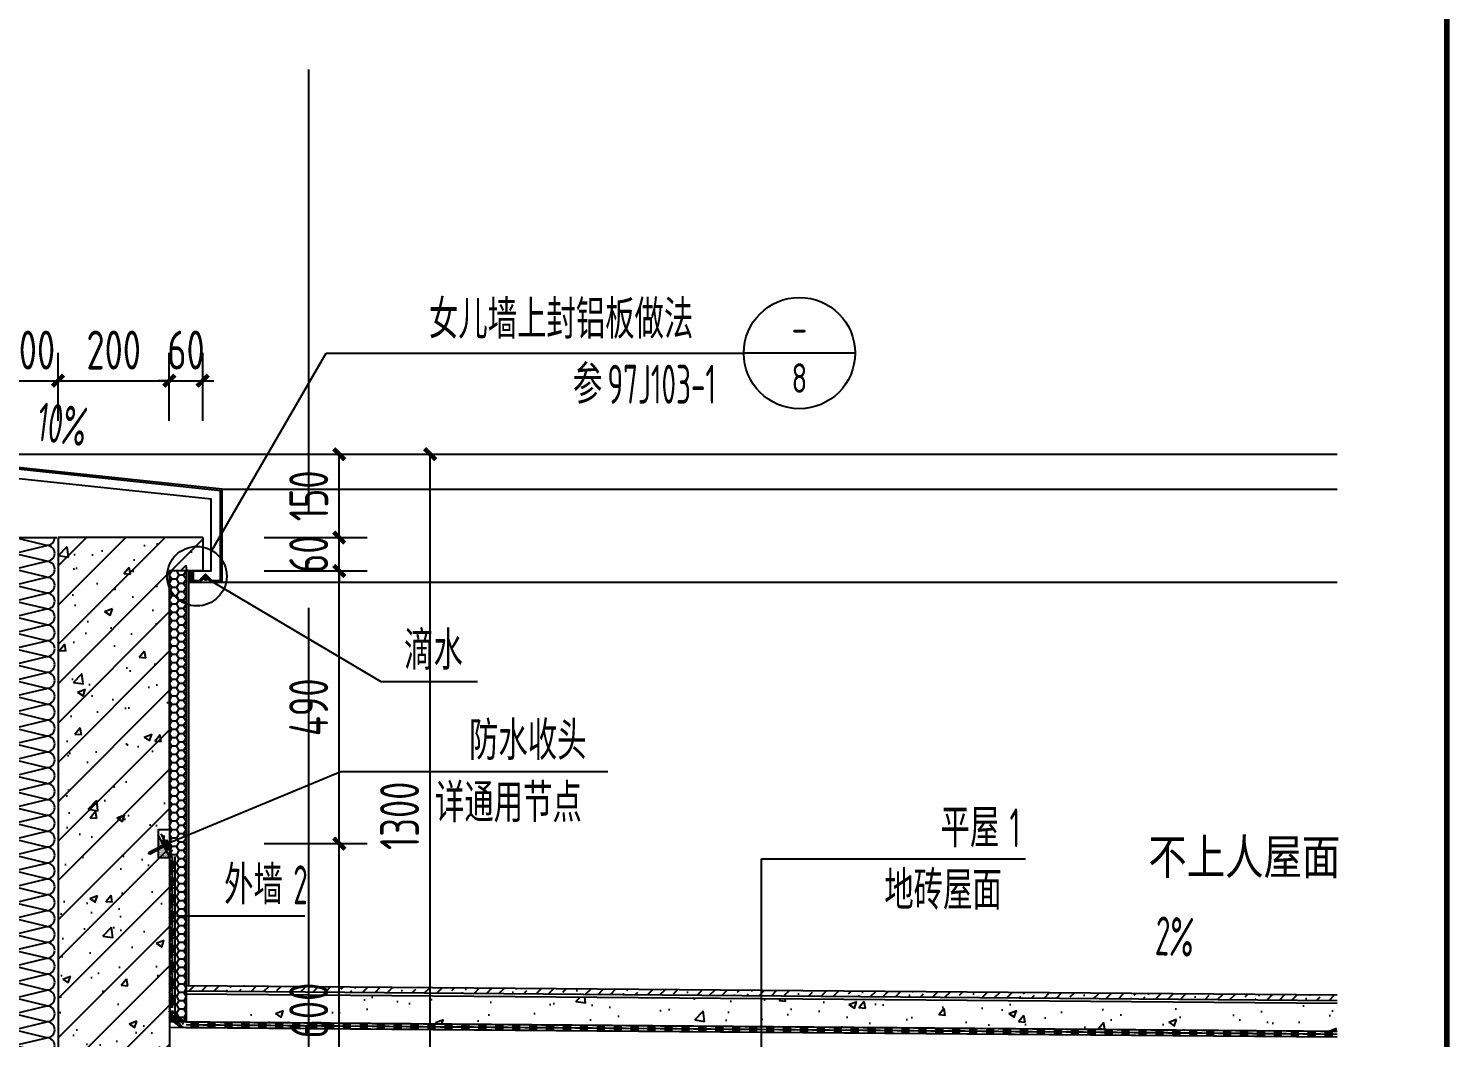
# Model space of a CAD drawing. Extents: x 198753 to 882193, y -399300 to 132460.
# Drawn here: x 375726 to 378280, y -196976 to -195162 of the extents above; entities that cross this region are included whole.
import ezdxf
from ezdxf.enums import TextEntityAlignment as Align

# ---------------------------------------------------------------- set-up
doc = ezdxf.new("R2010")
doc.units = 0
doc.header["$LTSCALE"] = 1000
doc.header["$MEASUREMENT"] = 0
doc.linetypes.add('DOTE', pattern=[2.42, 2, -0.2, 0.02, -0.2])
for name, color, linetype in [('00-图签', 7, 'Continuous'), ('01-标注_尺寸', 124, 'Continuous'), ('01-标注_符号', 200, 'Continuous'), ('02-TEXT_标注', 130, 'Continuous'), ('05-填充_天正', 26, 'Continuous'), ('A-0-房间名称', 7, 'Continuous'), ('A-D-金属剖线', 200, 'Continuous'), ('A-D-金属看线', 205, 'Continuous'), ('A-O_屋面', 201, 'Continuous'), ('A-O_防水层', 222, 'Continuous'), ('A-SUR_保温', 222, 'Continuous'), ('A-金属背板', 30, 'Continuous'), ('A_AXIS-轴线', 36, 'DOTE'), ('A_STR-砼墙', 51, 'Continuous')]:
    doc.layers.add(name, color=color, linetype=linetype)
doc.styles.add('_TCH_DIM', font='ROS1', dxfattribs={"width": 0.8, "bigfont": 'JD'})
doc.styles.add('_TCH_DIM_T3', font='ROS1', dxfattribs={"width": 0.8, "bigfont": 'JD'})
doc.styles.add('_TCH_SPACE', font='STXIHEI.TTF', dxfattribs={"width": 0.75, "height": 5})
doc.dimstyles.new('_TCH_ARCH&&20', dxfattribs={"dimtxt": 70, "dimasz": 20, "dimexe": 50, "dimexo": 60, "dimgap": 20, "dimtad": 1, "dimdec": 0, "dimzin": 0, "dimdsep": 46, "dimtxsty": '_TCH_DIM_T3', "dimblk": 'ARCHTICK', "dimcen": 0.09, "dimclrt": 4, "dimazin": 2, "dimtfac": 1, "dimtdec": 0, "dimtix": 1, "dimtmove": 2, "dimatfit": 3, "dimfxl": 0, "dimtolj": 1, "dimtzin": 0, "dimarcsym": 0})
pattern_1 = [(45, (0, 0), (-35.355339, 35.355339), []), (50, (0, 0), (143.452037, -12.550427), [15, -165]), (355, (0, 0), (-27.750267, 150.438427), [12, -132]), (100.4514, (11.95, -1.05), (115.701876, 137.88791), [12.74804, -140.22842]), (46.1842, (0, 40), (213.44821, -33.1038), [22.5, -247.5]), (96.6356, (17.79, 37.24), (186.93254, 194.82357), [19.12206, -210.3426]), (351.1842, (0, 40), (186.93239, 194.82372), [18, -198]), (21, (20, 30), (119.38141, -80.523778), [15, -165]), (326, (20, 30), (48.663066, 145.03001), [12, -132]), (71.4514, (29.95, 23.29), (168.044526, 64.5061), [12.74804, -140.22842]), (37.5, (0, 0), (2.431971, 66.578771), [0, -130.4, 0, -134, 0, -132.5]), (7.5, (0, 0), (52.613907, 78.882342), [0, -76.4, 0, -127.4, 0, -50.5]), (327.5, (-44.6, 0), (106.764487, -4.5109743), [0, -50, 0, -156, 0, -207]), (317.5, (-64.6, 0), (116.637234, 20.020996), [0, -65, 0, -103.6, 0, -147])]

# ---------------------------------------------------------------- blocks, each defined once
blk = doc.blocks.new('$LinePat$岩棉板')
at = {"color": 0}
for p, q in [((0, -17), (12, -67)), ((12, -67), (24, -17))]:
    blk.add_line(p, q, dxfattribs=at)
for centre, start, end in [((12, -17), 0, 180), ((0, -67), 270, 0), ((24, -67), 180, 270)]:
    blk.add_arc(centre, 12, start, end, dxfattribs=at)
at = {"layer": 'Defpoints'}
blk.add_point((0, 0.1), dxfattribs=at)
at = {"layer": 'Defpoints', "color": 0}
blk.add_point((24, -84), dxfattribs=at)
blk = doc.blocks.new('*U291')
at = {"layer": '01-标注_符号', "const_width": 8}
for points in [[(-4, 682.3, 1), (4, 682.3, 1)], [(268.4, 183.3, 1), (276.4, 183.3, 1)], [(215.7, -819.4, 1), (223.7, -819.4, 1)]]:
    blk.add_lwpolyline(points, format="xyb", close=True, dxfattribs=at)
at = {"layer": '01-标注_符号'}
for points in [[(-852.7, 682.3), (0, 682.3)], [(-852.7, 183.3), (272.4, 183.3)], [(-850, -819.4), (219.7, -819.4)]]:
    blk.add_lwpolyline(points, dxfattribs=at)
at = {"layer": 'A-D-金属剖线'}
for points in [[(70, -765), (550.2, -765), (550.2, -865), (70, -865)], [(71.5, -766.5), (548.7, -766.5), (548.7, -863.5), (71.5, -863.5)]]:
    blk.add_lwpolyline(points, close=True, dxfattribs=at)
at = {"layer": 'A-SUR_保温'}
blk.add_lwpolyline([(300.2, 1185.3), (300.2, -84.7), (550.2, -84.7), (550.2, -765), (450.2, -765), (450.2, -184.7), (200.2, -184.7), (200.2, 1185.3), (298.1, 1185.3)], dxfattribs=at)
at = {"layer": 'A-金属背板'}
for points in [[(60, 875.3), (70, 875.3), (70, 35), (60, 35)], [(60, -25), (70, -25), (70, -865), (60, -865)]]:
    blk.add_lwpolyline(points, close=True, dxfattribs=at)
at = {"layer": 'A-SUR_保温', "yscale": 1.188379012465143, "zscale": 1.188379012465143}
for p, xscale, rotation in [((200.2, 1156.7), 1.189236110117339, 90.00000000000375), ((200.2, 1128.2), 1.189236110117339, 90.00000000000375), ((200.2, 1099.6), 1.189236110117339, 90.00000000000375), ((200.2, 1071.1), 1.189236110117339, 90.00000000000375), ((200.2, 1042.5), 1.189236110117339, 90.00000000000375), ((200.2, 1014), 1.189236110117339, 90.00000000000375), ((200.2, 985.5), 1.189236110117339, 90.00000000000375), ((200.2, 956.9), 1.189236110117339, 90.00000000000375), ((200.2, 928.4), 1.189236110117339, 90.00000000000375), ((200.2, 899.8), 1.189236110117339, 90.00000000000375), ((200.2, 871.3), 1.189236110117339, 90.00000000000375), ((200.2, 842.8), 1.189236110117339, 90.00000000000375), ((200.2, 814.2), 1.189236110117339, 90.00000000000375), ((200.2, 785.7), 1.189236110117339, 90.00000000000375), ((200.2, 757.1), 1.189236110117339, 90.00000000000375), ((200.2, 728.6), 1.189236110117339, 90.00000000000375), ((200.2, 700), 1.189236110117339, 90.00000000000375), ((200.2, 671.5), 1.189236110117339, 90.00000000000375), ((200.2, 643), 1.189236110117339, 90.00000000000375), ((200.2, 614.4), 1.189236110117339, 90.00000000000375), ((200.2, 585.9), 1.189236110117339, 90.00000000000375), ((200.2, 557.3), 1.189236110117339, 90.00000000000375), ((200.2, 528.8), 1.189236110117339, 90.00000000000375), ((200.2, 500.3), 1.189236110117339, 90.00000000000375), ((200.2, 471.7), 1.189236110117339, 90.00000000000375), ((200.2, 443.2), 1.189236110117339, 90.00000000000375), ((200.2, 414.6), 1.189236110117339, 90.00000000000375), ((200.2, 386.1), 1.189236110117339, 90.00000000000375), ((200.2, 357.5), 1.189236110117339, 90.00000000000375), ((200.2, 329), 1.189236110117339, 90.00000000000375), ((200.2, 300.5), 1.189236110117339, 90.00000000000375), ((200.2, 271.9), 1.189236110117339, 90.00000000000375), ((200.2, 243.4), 1.189236110117339, 90.00000000000375), ((200.2, 214.8), 1.189236110117339, 90.00000000000375), ((200.2, 186.3), 1.189236110117339, 90.00000000000375), ((200.2, 157.8), 1.189236110117339, 90.00000000000375), ((200.2, 129.2), 1.189236110117339, 90.00000000000375), ((200.2, 100.7), 1.189236110117339, 90.00000000000375), ((200.2, 72.1), 1.189236110117339, 90.00000000000375), ((200.2, 43.6), 1.189236110117339, 90.00000000000375), ((200.2, 15), 1.189236110117339, 90.00000000000375), ((200.2, -13.5), 1.189236110117339, 90.00000000000375), ((200.2, -42), 1.189236110117339, 90.00000000000375), ((200.2, -70.6), 1.189236110117339, 90.00000000000375), ((200.2, -99.1), 1.189236110117339, 90.00000000000375), ((200.2, -127.7), 1.189236110117339, 90.00000000000375), ((300.2, -84.7), 1.30208334483925, 3.024671850611166e-10), ((331.4, -84.7), 1.30208334483925, 3.024671850611166e-10), ((362.7, -84.7), 1.30208334483925, 3.024671850611166e-10), ((393.9, -84.7), 1.30208334483925, 3.024671850611166e-10), ((425.2, -84.7), 1.30208334483925, 3.024671850611166e-10), ((456.4, -84.7), 1.30208334483925, 3.024671850611166e-10), ((487.7, -84.7), 1.30208334483925, 3.024671850611166e-10), ((518.9, -84.7), 1.30208334483925, 3.024671850611166e-10), ((200.2, -156.2), 1.189236110117339, 90.00000000000375), ((200.2, -184.7), 1.189236110117339, 90.00000000000375), ((550.2, -184.7), 1.208862874104277, 270.0000000001697), ((550.2, -213.8), 1.208862874104277, 270.0000000001697), ((550.2, -242.8), 1.208862874104277, 270.0000000001697), ((550.2, -271.8), 1.208862874104277, 270.0000000001697), ((550.2, -300.8), 1.208862874104277, 270.0000000001697), ((550.2, -329.8), 1.208862874104277, 270.0000000001697), ((550.2, -358.8), 1.208862874104277, 270.0000000001697), ((550.2, -387.8), 1.208862874104277, 270.0000000001697), ((550.2, -416.8), 1.208862874104277, 270.0000000001697), ((550.2, -445.9), 1.208862874104277, 270.0000000001697), ((550.2, -474.9), 1.208862874104277, 270.0000000001697), ((550.2, -503.9), 1.208862874104277, 270.0000000001697), ((550.2, -532.9), 1.208862874104277, 270.0000000001697), ((550.2, -561.9), 1.208862874104277, 270.0000000001697), ((550.2, -590.9), 1.208862874104277, 270.0000000001697), ((550.2, -619.9), 1.208862874104277, 270.0000000001697), ((550.2, -648.9), 1.208862874104277, 270.0000000001697), ((550.2, -678), 1.208862874104277, 270.0000000001697), ((550.2, -707), 1.208862874104277, 270.0000000001697), ((550.2, -736), 1.208862874104277, 270.0000000001697), ((100, -865), 1.250470857803022, 180.0000000000413), ((130, -865), 1.250470857803022, 180.0000000000413), ((160, -865), 1.250470857803022, 180.0000000000413), ((190, -865), 1.250470857803022, 180.0000000000413), ((220.1, -865), 1.250470857803022, 180.0000000000413), ((250.1, -865), 1.250470857803022, 180.0000000000413), ((280.1, -865), 1.250470857803022, 180.0000000000413), ((310.1, -865), 1.250470857803022, 180.0000000000413), ((340.1, -865), 1.250470857803022, 180.0000000000413), ((370.1, -865), 1.250470857803022, 180.0000000000413), ((400.1, -865), 1.250470857803022, 180.0000000000413), ((430.1, -865), 1.250470857803022, 180.0000000000413), ((460.1, -865), 1.250470857803022, 180.0000000000413), ((490.2, -865), 1.250470857803022, 180.0000000000413), ((520.2, -865), 1.250470857803022, 180.0000000000413), ((550.2, -865), 1.250470857803022, 180.0000000000413)]:
    blk.add_blockref('$LinePat$岩棉板', p, dxfattribs=dict(at, xscale=xscale, rotation=rotation))
at = {"layer": '02-TEXT_标注', "style": '_TCH_DIM'}
for s, height, width, p in [('幕墙', 69.46, 0.8, (-852.7, 703.3)), ('2', 70, 0.64, (-728.5, 703.3)), ('厚憎水岩棉板', 69.46, 0.8, (-763.1, 205.2)), ('100', 70, 0.64, (-852.7, 205.2)), ('100', 70, 0.64, (-850, -795.5)), ('厚憎水岩棉防火封堵', 69.46, 0.8, (-760.4, -795.5)), ('外包', 69.46, 0.8, (-850, -910.4)), ('1.5', 70, 0.64, (-725.8, -910.4)), ('厚镀锌钢板', 69.46, 0.8, (-651.2, -910.4))]:
    blk.add_text(s, height=height, dxfattribs=dict(at, width=width)).set_placement(p)
blk = doc.blocks.new('*U261')
at = {"layer": '01-标注_符号'}
for p, q in [((276.4, 276.7), (482.1, 631.6)), ((482.1, 631.6), (1232.4, 631.6)), ((1432.4, 631.6), (1232.4, 631.6)), ((265.8, 227.5), (580.4, 41.3)), ((580.4, 41.3), (753.6, 41.3))]:
    blk.add_line(p, q, dxfattribs=at)
blk.add_lwpolyline([(-96.9, 460.3, 0, 0, 0), (33.1, 444.2, 16, 0, 0), (92.6, 436.8, 0, 0, 0)], format="xyseb", dxfattribs=at)
at = {"layer": '01-标注_符号', "const_width": 5.33}
blk.add_lwpolyline([(263.5, 228.8, 1), (268.1, 226.1, 1)], format="xyb", close=True, dxfattribs=at)
at = {"layer": '01-标注_符号'}
for centre, radius in [((1332.4, 631.6), 100), ((249.6, 230.5), 53.5)]:
    blk.add_circle(centre, radius, dxfattribs=at)
at = {"layer": 'A-D-金属剖线'}
for points in [[(235, 220), (295, 220), (295, 386.8), (-300, 450), (-300, 20)], [(276.2, 223), (292, 223), (292, 384.1), (-297, 446.6), (-297, 20)], [(235, 240), (275, 240), (275, 369), (-280, 427.5), (-280, 20)], [(276.2, 223), (265, 234.2), (253.8, 223)], [(275, 220), (265, 230), (255, 220)], [(235, 223), (253.8, 223)]]:
    blk.add_lwpolyline(points, dxfattribs=at)
at = {"layer": 'A-D-金属剖线', "const_width": 10}
blk.add_lwpolyline([(240, 240), (240, 220)], dxfattribs=at)
at = {"layer": 'A-D-金属看线'}
for p, q in [((-300, 450), (2298.6, 450)), ((295, 386.8), (2298.6, 386.8)), ((295, 220), (2298.6, 220))]:
    blk.add_line(p, q, dxfattribs=at)
at = {"layer": '02-TEXT_标注', "style": '_TCH_DIM'}
for s, height, width, p in [('女儿墙上封铝板做法', 69.46, 0.8, (666.6, 657.4)), ('参', 69.5, 0.8, (925.3, 540.6)), ('97J103-1', 70, 0.64, (987.4, 540.6)), ('滴水', 69.46, 0.8, (621.9, 62.3))]:
    blk.add_text(s, height=height, dxfattribs=dict(at, width=width)).set_placement(p)
for s, p, p2 in [('-', (1318.2, 650), (1346.5, 650)), ('8', (1318.2, 560.2), (1346.5, 560.2))]:
    blk.add_text(s, height=53, dxfattribs=at).set_placement(p, p2, align=Align.FIT)
at = {"layer": '02-TEXT_标注', "style": '_TCH_DIM', "width": 0.64}
blk.add_text('10%', height=70, rotation=352.9353, dxfattribs=at).set_placement((-40.3, 474.4))
blk = doc.blocks.new('图框-A1+1-2')
at = {"const_width": 0.5}
blk.add_lwpolyline([(1186, 584), (25, 584), (25, 10), (1186, 10)], close=True, dxfattribs=at)
blk = doc.blocks.new('dsafdsg')
for p, q in [((-2.4, -1.8), (-4, 4)), ((-4, 4), (6.3, -6.1)), ((0.5, -4.6), (6.3, -6.1))]:
    blk.add_line(p, q)
for points in [[(-10.7, 8.9), (-10.6, 4.8), (7.3, -12.6), (11.2, -12.3)], [(-9.7, 8.9), (-9.6, 5.2), (-4.9, 0.6)], [(-26.5, -29.5), (-26.6, -26.7), (-2.4, -1.8), (0.5, -4.6), (-23.7, -29.5), (-26.5, -29.5)], [(-4.2, -0.1), (2.3, -6.3)], [(3, -7), (7.7, -11.6), (11.2, -11.3)]]:
    blk.add_lwpolyline(points)
for centre, start, end in [((-10.2, 8.9), 0.813, 180.813), ((-4.5, 0.3), 315.813, 135.813), ((2.7, -6.7), 315.813, 135.813), ((11.2, -11.8), 270.813, 90.813)]:
    blk.add_arc(centre, 0.5, start, end)
blk = doc.blocks.new('$LinePat$防水层2')
at = {"color": 0}
blk.add_line((0, 0), (600, 0), dxfattribs=at)
blk.add_solid([(150, 0), (450, 0), (150, -100), (450, -100)], dxfattribs=at)
blk = doc.blocks.new('A$C3BAF02C1')
at = {"layer": 'A-SUR_保温'}
h = blk.add_hatch(dxfattribs=at)
h.set_pattern_fill('AR-SAND', color=26)
h.set_pattern_definition([(37.5, (900, -12275), (-0.08000156, 2.4470662), [0, -1.9304, 0, -2.159, 0, -2.06375]), (7.5, (900, -12275), (2.2476164, 3.5841255), [0, -1.0414, 0, -1.7399, 0, -0.66675]), (327.5, (898.4379, -12275), (3.95496185, 0.00718592), [0, -0.635, 0, -2.286, 0, -2.9845]), (317.5, (898.438, -12275), (3.8177823, 1.1146466), [0, -0.3175, 0, -1.4986, 0, -1.7145])])
h.paths.add_polyline_path([(-20, 615.6), (-20, 575), (0, 575), (0, 577)])
at = {"layer": '01-标注_符号'}
for p, q in [((-2, 600.6), (308.4, 729.5)), ((308.4, 729.5), (788.2, 729.5))]:
    blk.add_line(p, q, dxfattribs=at)
at = {"layer": 'A-SUR_保温'}
blk.add_line((0, 577), (-20, 615.6), dxfattribs=at)
at = {"layer": 'A_STR-砼墙'}
blk.add_lwpolyline([(0, 625), (-20, 625), (-20, 575), (0, 575)], dxfattribs=at)
at = {"layer": 'A-SUR_保温', "rotation": 342.3196339635746}
blk.add_blockref('dsafdsg', (-2.8, 601.9), dxfattribs=at)
at = {"layer": 'A-SUR_保温', "xscale": 0.07251641290586743, "yscale": 0.05, "zscale": 0.05, "rotation": 297.3655606718143}
blk.add_blockref('$LinePat$防水层2', (-15.6, 617.9), dxfattribs=at)
at = {"layer": '02-TEXT_标注', "style": '_TCH_DIM', "width": 0.8}
for s, p in [('防水收头', (538.5, 750.5)), ('详通用节点', (477.3, 638.5))]:
    blk.add_text(s, height=69.46, dxfattribs=at).set_placement(p)
blk = doc.blocks.new('_ArchTick')
at = {"color": 0, "linetype": 'ByBlock', "const_width": 0.4}
blk.add_lwpolyline([(-0.5, -0.5), (0.5, 0.5)], dxfattribs=at)
blk = doc.blocks.new('*D1766')
at = {"layer": '01-标注_尺寸', "color": 0, "lineweight": -2, "transparency": 16777216}
for p, q in [((376395, -195927.7), (376498.3, -195927.7)), ((376448.3, -197227.7), (376448.3, -195927.7)), ((376395, -197227.7), (376498.3, -197227.7))]:
    blk.add_line(p, q, dxfattribs=at)
at = {"layer": 'Defpoints', "color": 0, "transparency": 16777216}
for p in [(376335, -195927.7), (376448.3, -195927.7), (376335, -197227.7)]:
    blk.add_point(p, dxfattribs=at)
at = {"layer": '01-标注_尺寸', "color": 0, "lineweight": -2, "transparency": 16777216, "xscale": 20, "yscale": 20, "zscale": 20}
for p, rotation in [((376448.3, -195927.7), 90), ((376448.3, -197227.7), 270)]:
    blk.add_blockref('_ArchTick', p, dxfattribs=dict(at, rotation=rotation))
at = {"layer": '01-标注_尺寸', "color": 4, "transparency": 16777216, "insert": (376393.3, -196577.7), "char_height": 70, "attachment_point": 5, "rotation": 90, "style": '_TCH_DIM_T3'}
blk.add_mtext('\\A1;1300', dxfattribs=at)
blk = doc.blocks.new('$LinePat$聚苯板')
at = {"color": 0}
for p, q in [((14.8, -8.6), (0, 0)), ((29.7, 0), (14.8, -8.6)), ((14.8, -25.7), (0, -34.3)), ((0, -34.3), (0, -51.4)), ((14.8, -8.6), (14.8, -25.7)), ((29.7, -34.3), (14.8, -25.7)), ((0, -51.4), (14.8, -60)), ((14.8, -60), (29.7, -51.4))]:
    blk.add_line(p, q, dxfattribs=at)
blk = doc.blocks.new('*D1768')
at = {"layer": '01-标注_尺寸', "color": 0, "lineweight": -2, "transparency": 16777216}
for p, q in [((376149.8, -196627.7), (376335, -196627.7)), ((376285, -197227.7), (376285, -196627.7)), ((376149.8, -197227.7), (376335, -197227.7))]:
    blk.add_line(p, q, dxfattribs=at)
at = {"layer": 'Defpoints', "color": 0, "transparency": 16777216}
for p in [(376089.8, -196627.7), (376285, -196627.7), (376089.8, -197227.7)]:
    blk.add_point(p, dxfattribs=at)
at = {"layer": '01-标注_尺寸', "color": 0, "lineweight": -2, "transparency": 16777216, "xscale": 20, "yscale": 20, "zscale": 20}
for p, rotation in [((376285, -196627.7), 90), ((376285, -197227.7), 270)]:
    blk.add_blockref('_ArchTick', p, dxfattribs=dict(at, rotation=rotation))
at = {"layer": '01-标注_尺寸', "color": 4, "transparency": 16777216, "insert": (376230, -196927.7), "char_height": 70, "attachment_point": 5, "rotation": 90, "style": '_TCH_DIM_T3'}
blk.add_mtext('\\A1;600', dxfattribs=at)
blk = doc.blocks.new('*D1769')
at = {"layer": '01-标注_尺寸', "color": 0, "lineweight": -2, "transparency": 16777216}
for p, q in [((376149.8, -196137.5), (376335, -196137.5)), ((376285, -196627.7), (376285, -196137.5)), ((376149.8, -196627.7), (376335, -196627.7))]:
    blk.add_line(p, q, dxfattribs=at)
at = {"layer": 'Defpoints', "color": 0, "transparency": 16777216}
for p in [(376089.8, -196137.5), (376285, -196137.5), (376089.8, -196627.7)]:
    blk.add_point(p, dxfattribs=at)
at = {"layer": '01-标注_尺寸', "color": 0, "lineweight": -2, "transparency": 16777216, "xscale": 20, "yscale": 20, "zscale": 20}
for p, rotation in [((376285, -196137.5), 90), ((376285, -196627.7), 270)]:
    blk.add_blockref('_ArchTick', p, dxfattribs=dict(at, rotation=rotation))
at = {"layer": '01-标注_尺寸', "color": 4, "transparency": 16777216, "insert": (376230, -196382.6), "char_height": 70, "attachment_point": 5, "rotation": 90, "style": '_TCH_DIM_T3'}
blk.add_mtext('\\A1;490', dxfattribs=at)
blk = doc.blocks.new('*D1770')
at = {"layer": '01-标注_尺寸', "color": 0, "lineweight": -2, "transparency": 16777216}
for p, q in [((376285, -196077.5), (376285, -196057.5)), ((376149.8, -196077.5), (376335, -196077.5)), ((376285, -196137.5), (376285, -196077.5)), ((376149.8, -196137.5), (376335, -196137.5)), ((376285, -196137.5), (376285, -196157.5))]:
    blk.add_line(p, q, dxfattribs=at)
at = {"layer": 'Defpoints', "color": 0, "transparency": 16777216}
for p in [(376089.8, -196077.5), (376285, -196077.5), (376089.8, -196137.5)]:
    blk.add_point(p, dxfattribs=at)
at = {"layer": '01-标注_尺寸', "color": 0, "lineweight": -2, "transparency": 16777216, "xscale": 20, "yscale": 20, "zscale": 20}
for p, rotation in [((376285, -196077.5), 270), ((376285, -196137.5), 90)]:
    blk.add_blockref('_ArchTick', p, dxfattribs=dict(at, rotation=rotation))
at = {"layer": '01-标注_尺寸', "color": 4, "transparency": 16777216, "insert": (376230, -196107.5), "char_height": 70, "attachment_point": 5, "rotation": 90, "style": '_TCH_DIM_T3'}
blk.add_mtext('\\A1;60', dxfattribs=at)
blk = doc.blocks.new('*D1771')
at = {"layer": '01-标注_尺寸', "color": 0, "lineweight": -2, "transparency": 16777216}
for p, q in [((376149.8, -195927.7), (376335, -195927.7)), ((376285, -196077.5), (376285, -195927.7)), ((376149.8, -196077.5), (376335, -196077.5))]:
    blk.add_line(p, q, dxfattribs=at)
at = {"layer": 'Defpoints', "color": 0, "transparency": 16777216}
for p in [(376089.8, -195927.7), (376285, -195927.7), (376089.8, -196077.5)]:
    blk.add_point(p, dxfattribs=at)
at = {"layer": '01-标注_尺寸', "color": 0, "lineweight": -2, "transparency": 16777216, "xscale": 20, "yscale": 20, "zscale": 20}
for p, rotation in [((376285, -195927.7), 90), ((376285, -196077.5), 270)]:
    blk.add_blockref('_ArchTick', p, dxfattribs=dict(at, rotation=rotation))
at = {"layer": '01-标注_尺寸', "color": 4, "transparency": 16777216, "insert": (376230, -196002.6), "char_height": 70, "attachment_point": 5, "rotation": 90, "style": '_TCH_DIM_T3'}
blk.add_mtext('\\A1;150', dxfattribs=at)
blk = doc.blocks.new('*D2059')
at = {"layer": '01-标注_尺寸', "color": 0, "lineweight": -2, "transparency": 16777216}
for p, q in [((375679.7, -195867.5), (375679.7, -195745.5)), ((375779.7, -195867.5), (375779.7, -195745.5)), ((375679.7, -195795.5), (375659.7, -195795.5)), ((375679.7, -195795.5), (375779.7, -195795.5)), ((375779.7, -195795.5), (375799.7, -195795.5))]:
    blk.add_line(p, q, dxfattribs=at)
at = {"layer": 'Defpoints', "color": 0, "transparency": 16777216}
for p in [(375779.7, -195795.5), (375679.7, -195927.5), (375779.7, -195927.5)]:
    blk.add_point(p, dxfattribs=at)
at = {"layer": '01-标注_尺寸', "color": 0, "lineweight": -2, "transparency": 16777216, "xscale": 20, "yscale": 20, "zscale": 20}
blk.add_blockref('_ArchTick', (375679.7, -195795.5), dxfattribs=at)
at = {"layer": '01-标注_尺寸', "color": 0, "lineweight": -2, "transparency": 16777216, "xscale": 20, "yscale": 20, "zscale": 20, "rotation": 180}
blk.add_blockref('_ArchTick', (375779.7, -195795.5), dxfattribs=at)
at = {"layer": '01-标注_尺寸', "color": 4, "transparency": 16777216, "insert": (375729.7, -195740.5), "char_height": 70, "attachment_point": 5, "style": '_TCH_DIM_T3'}
blk.add_mtext('\\A1;100', dxfattribs=at)
blk = doc.blocks.new('*D2060')
at = {"layer": '01-标注_尺寸', "color": 0, "lineweight": -2, "transparency": 16777216}
for p, q in [((375779.7, -195867.5), (375779.7, -195745.5)), ((375979.5, -195867.5), (375979.5, -195745.5)), ((375779.7, -195795.5), (375979.5, -195795.5))]:
    blk.add_line(p, q, dxfattribs=at)
at = {"layer": 'Defpoints', "color": 0, "transparency": 16777216}
for p in [(375979.5, -195795.5), (375779.7, -195927.5), (375979.5, -195927.5)]:
    blk.add_point(p, dxfattribs=at)
at = {"layer": '01-标注_尺寸', "color": 0, "lineweight": -2, "transparency": 16777216, "xscale": 20, "yscale": 20, "zscale": 20, "rotation": 180}
blk.add_blockref('_ArchTick', (375779.7, -195795.5), dxfattribs=at)
at = {"layer": '01-标注_尺寸', "color": 0, "lineweight": -2, "transparency": 16777216, "xscale": 20, "yscale": 20, "zscale": 20}
blk.add_blockref('_ArchTick', (375979.5, -195795.5), dxfattribs=at)
at = {"layer": '01-标注_尺寸', "color": 4, "transparency": 16777216, "insert": (375879.6, -195740.5), "char_height": 70, "attachment_point": 5, "style": '_TCH_DIM_T3'}
blk.add_mtext('\\A1;200', dxfattribs=at)
blk = doc.blocks.new('*D2061')
at = {"layer": '01-标注_尺寸', "color": 0, "lineweight": -2, "transparency": 16777216}
for p, q in [((375979.5, -195867.5), (375979.5, -195745.5)), ((376039.5, -195867.5), (376039.5, -195745.5)), ((375979.5, -195795.5), (375959.5, -195795.5)), ((375979.5, -195795.5), (376039.5, -195795.5)), ((376039.5, -195795.5), (376059.5, -195795.5))]:
    blk.add_line(p, q, dxfattribs=at)
at = {"layer": 'Defpoints', "color": 0, "transparency": 16777216}
for p in [(376039.5, -195795.5), (375979.5, -195927.5), (376039.5, -195927.5)]:
    blk.add_point(p, dxfattribs=at)
at = {"layer": '01-标注_尺寸', "color": 0, "lineweight": -2, "transparency": 16777216, "xscale": 20, "yscale": 20, "zscale": 20}
blk.add_blockref('_ArchTick', (375979.5, -195795.5), dxfattribs=at)
at = {"layer": '01-标注_尺寸', "color": 0, "lineweight": -2, "transparency": 16777216, "xscale": 20, "yscale": 20, "zscale": 20, "rotation": 180}
blk.add_blockref('_ArchTick', (376039.5, -195795.5), dxfattribs=at)
at = {"layer": '01-标注_尺寸', "color": 4, "transparency": 16777216, "insert": (376009.5, -195740.5), "char_height": 70, "attachment_point": 5, "style": '_TCH_DIM_T3'}
blk.add_mtext('\\A1;60', dxfattribs=at)

msp = doc.modelspace()

# ---------------------------------------------------------------- hatches: boundary and pattern name
at = {"layer": '05-填充_天正'}
h = msp.add_hatch(dxfattribs=at)
h.set_pattern_fill('钢筋混凝土', color=256, scale=20, style=0)
h.set_pattern_definition(pattern_1)
h.paths.add_polyline_path([(375779.5, -196077.5), (375779.5, -196137.5), (376039.5, -196137.5), (376039.5, -196077.5)])
h = msp.add_hatch(dxfattribs=at)
h.set_pattern_fill('钢筋混凝土', color=256, scale=20, style=0)
h.set_pattern_definition(pattern_1)
h.paths.add_polyline_path([(375979.5, -196137.5), (375779.5, -196137.5), (375779.7, -197347.5), (375979.7, -197227.5)])
at = {"layer": 'A-SUR_保温'}
h = msp.add_hatch(dxfattribs=at)
h.set_pattern_fill('ANSI36', color=26, scale=10)
h.set_pattern_definition([(45, (287992.416, 205204.64), (8.4189901, 30.8696304), [39.6875, -7.9375, 0, -7.9375])])
h.paths.add_polyline_path([(378078.1, -196909.7), (378078.1, -196899.7), (376009.7, -196882.5), (376009.7, -196892.5)])
h = msp.add_hatch(dxfattribs=at)
h.set_pattern_fill('混凝土', color=26, scale=20)
h.set_pattern_definition([(50, (-100530.15, 98417.23), (143.452037, -12.550427), [15, -165]), (355, (-100530.15, 98417.23), (-27.750267, 150.438427), [12, -132]), (100.4514, (-100518.2, 98416.19), (115.701876, 137.88791), [12.748038, -140.228422]), (46.1842, (-100530.15, 98457.23), (213.44821, -33.103803), [22.5, -247.5]), (96.6356, (-100512.37, 98454.47), (186.93254, 194.823574), [19.12206, -210.3426]), (351.1842, (-100530.15, 98457.23), (186.93239, 194.82372), [18, -198]), (21, (-100510.15, 98447.23), (119.38141, -80.523778), [15, -165]), (326, (-100510.15, 98447.23), (48.663066, 145.03001), [12, -132]), (71.4514, (-100500.2, 98440.52), (168.044526, 64.5061), [12.748038, -140.228422]), (37.5, (-100530.153, 98417.23), (2.431971, 66.578771), [0, -130.4, 0, -134, 0, -132.5]), (7.5, (-100530.15, 98417.23), (52.6139075, 78.882342), [0, -76.4, 0, -127.4, 0, -50.5]), (327.5, (-100574.753, 98417.23), (106.764487, -4.5109743), [0, -50, 0, -156, 0, -207]), (317.5, (-100594.75, 98417.23), (116.637234, 20.020996), [0, -65, 0, -103.6, 0, -147])])
h.paths.add_polyline_path([(378078.1, -196964.8), (378078.1, -196914.7), (376009.7, -196897.6), (376009.7, -196947.7)])

# ---------------------------------------------------------------- linework, layer by layer
at = {"layer": '01-标注_符号'}
for p, q in [((377043.6, -197227.5), (377043.6, -196655.3)), ((377043.6, -196655.3), (377518.1, -196655.3))]:
    msp.add_line(p, q, dxfattribs=at)
msp.add_lwpolyline([(376223.1, -196757.8), (375992.3, -196757.8)], dxfattribs=at)
msp.add_lwpolyline([(377667.6, -196845.2, 0, 0, 0), (377827.3, -196852.7, 16, 0, 0), (377887.2, -196855.5, 0, 0, 0)], format="xyseb", dxfattribs=at)
at = {"layer": 'A-O_屋面'}
for p, q in [((376009.7, -196882.5), (378078.1, -196899.7)), ((376009.7, -196892.5), (378078.1, -196909.7)), ((376009.7, -196897.6), (378078.1, -196914.7))]:
    msp.add_line(p, q, dxfattribs=at)
for points in [[(375979.8, -196947.7), (378078.1, -196964.9)], [(375979.7, -196957.7), (378078.1, -196974.9)]]:
    msp.add_lwpolyline(points, dxfattribs=at)
at = {"layer": 'A-O_防水层'}
msp.add_lwpolyline([(375979.5, -196137.5), (375979.6, -196602.7)], dxfattribs=at)
for points in [[(375979.6, -196626.3), (375979.7, -196932, 0.35804), (376009.7, -196958), (378078.1, -196974.9)], [(375989.7, -196650.7), (375989.7, -196929.2, 0.223405), (376009.7, -196948), (378078.1, -196964.9)]]:
    msp.add_lwpolyline(points, format="xyb", dxfattribs=at)
at = {"layer": 'A-SUR_保温'}
for points in [[(376009.5, -196137.5), (376009.7, -196947.7)], [(376014.7, -196882.4), (376014.5, -196137.5)]]:
    msp.add_lwpolyline(points, dxfattribs=at)
at = {"layer": 'A_AXIS-轴线', "ltscale": 0.4}
msp.add_line((376229.7, -195236, -1500), (376229.7, -207273.9, -1500), dxfattribs=at)
at = {"layer": 'A_STR-砼墙'}
for p, q in [((375779.5, -196077.5), (375779.5, -196137.5)), ((376039.5, -196077.5), (375779.5, -196077.5)), ((376039.5, -196077.5), (376039.5, -196137.5)), ((375779.5, -196137.5), (375779.7, -197347.5)), ((375979.5, -196137.5), (375979.7, -197227.5)), ((376039.5, -196137.5), (375979.5, -196137.5))]:
    msp.add_line(p, q, dxfattribs=at)

# ---------------------------------------------------------------- block references
at = {"xscale": 20, "yscale": 20, "zscale": 20, "rotation": 270}
msp.add_blockref('图框-A1+1-2', (366595.2, -184135), dxfattribs=at)
for name, p in [('*U291', (375479.5, -197262.7)), ('A$C3BAF02C1', (375979.6, -197227.7))]:
    msp.add_blockref(name, p)
at = {"layer": '00-图签'}
msp.add_blockref('*U261', (375779.5, -196377.5), dxfattribs=at)
at = {"layer": 'A-O_防水层', "yscale": 0.05, "zscale": 0.05}
for p, xscale, rotation in [((375984.6, -196650.7), 0.05037096800290217, 270.0088541396646), ((375989.7, -196650.7), 0.05037096826308968, 270.0000000023051), ((375984.6, -196681), 0.05037096800290217, 270.0088541396646), ((375989.7, -196681), 0.05037096826308968, 270.0000000023051), ((375984.6, -196711.2), 0.05037096800290217, 270.0088541396646), ((375989.7, -196711.2), 0.05037096826308968, 270.0000000023051), ((375984.6, -196741.4), 0.05037096800290217, 270.0088541396646), ((375989.7, -196741.4), 0.05037096826308968, 270.0000000023051), ((375984.6, -196771.6), 0.05037096800290217, 270.0088541396646), ((375989.7, -196771.6), 0.05037096826308968, 270.0000000023051), ((375984.6, -196801.8), 0.05037096800290217, 270.0088541396646), ((375989.7, -196801.8), 0.05037096826308968, 270.0000000023051), ((375984.6, -196832.1), 0.05037096800290217, 270.0088541396646), ((375989.7, -196832.1), 0.05037096826308968, 270.0000000023051), ((375984.6, -196862.3), 0.05037096800290217, 270.0088541396646), ((375989.7, -196862.3), 0.05037096826308968, 270.0000000023051), ((375984.6, -196892.5), 0.05037096800290217, 270.0088541396646), ((375989.7, -196892.5), 0.05037096826308968, 270.0000000023051), ((375978.4, -196928.4), 0.06547521774368555, 310.434517276189), ((375984.5, -196927.5), 0.05366424254318018, 309.5405787730102), ((376009.8, -196948), 0.05069767032588247, 359.5312681948419), ((376009.8, -196953), 0.05069767032060821, 359.5312689234347), ((376040.2, -196948.3), 0.05069767032588247, 359.5312681948419), ((376040.2, -196953.3), 0.05069767032060821, 359.5312689234347), ((376070.6, -196948.5), 0.05069767032588247, 359.5312681948419), ((376070.6, -196953.5), 0.05069767032060821, 359.5312689234347), ((376101, -196948.8), 0.05069767032588247, 359.5312681948419), ((376101, -196953.8), 0.05069767032060821, 359.5312689234347), ((376131.4, -196949), 0.05069767032588247, 359.5312681948419), ((376131.4, -196954), 0.05069767032060821, 359.5312689234347), ((376161.8, -196949.3), 0.05069767032588247, 359.5312681948419), ((376161.8, -196954.3), 0.05069767032060821, 359.5312689234347), ((376192.3, -196949.5), 0.05069767032588247, 359.5312681948419), ((376192.3, -196954.5), 0.05069767032060821, 359.5312689234347), ((376222.7, -196949.8), 0.05069767032588247, 359.5312681948419), ((376222.7, -196954.8), 0.05069767032060821, 359.5312689234347), ((376253.1, -196950), 0.05069767032588247, 359.5312681948419), ((376253.1, -196955), 0.05069767032060821, 359.5312689234347), ((376283.5, -196950.3), 0.05069767032588247, 359.5312681948419), ((376283.5, -196955.3), 0.05069767032060821, 359.5312689234347), ((376313.9, -196950.5), 0.05069767032588247, 359.5312681948419), ((376313.9, -196955.5), 0.05069767032060821, 359.5312689234347), ((376344.3, -196950.8), 0.05069767032588247, 359.5312681948419), ((376344.3, -196955.8), 0.05069767032060821, 359.5312689234347), ((376374.8, -196951), 0.05069767032588247, 359.5312681948419), ((376374.8, -196956), 0.05069767032060821, 359.5312689234347), ((376405.2, -196951.3), 0.05069767032588247, 359.5312681948419), ((376405.2, -196956.3), 0.05069767032060821, 359.5312689234347), ((376435.6, -196951.5), 0.05069767032588247, 359.5312681948419), ((376435.6, -196956.5), 0.05069767032060821, 359.5312689234347), ((376466, -196951.8), 0.05069767032588247, 359.5312681948419), ((376466, -196956.8), 0.05069767032060821, 359.5312689234347), ((376496.4, -196952), 0.05069767032588247, 359.5312681948419), ((376496.4, -196957), 0.05069767032060821, 359.5312689234347), ((376526.9, -196952.3), 0.05069767032588247, 359.5312681948419), ((376557.3, -196952.5), 0.05069767032588247, 359.5312681948419), ((376587.7, -196952.7), 0.05069767032588247, 359.5312681948419), ((376618.1, -196953), 0.05069767032588247, 359.5312681948419), ((376648.5, -196953.2), 0.05069767032588247, 359.5312681948419), ((376678.9, -196953.5), 0.05069767032588247, 359.5312681948419), ((376709.4, -196953.7), 0.05069767032588247, 359.5312681948419), ((376739.8, -196954), 0.05069767032588247, 359.5312681948419), ((376770.2, -196954.2), 0.05069767032588247, 359.5312681948419), ((376800.6, -196954.5), 0.05069767032588247, 359.5312681948419), ((376831, -196954.7), 0.05069767032588247, 359.5312681948419), ((376861.4, -196955), 0.05069767032588247, 359.5312681948419), ((376891.9, -196955.2), 0.05069767032588247, 359.5312681948419), ((376922.3, -196955.5), 0.05069767032588247, 359.5312681948419), ((376952.7, -196955.7), 0.05069767032588247, 359.5312681948419), ((376983.1, -196956), 0.05069767032588247, 359.5312681948419), ((377013.5, -196956.2), 0.05069767032588247, 359.5312681948419), ((377044, -196956.5), 0.05069767032588247, 359.5312681948419), ((377074.4, -196956.7), 0.05069767032588247, 359.5312681948419), ((377104.8, -196957), 0.05069767032588247, 359.5312681948419), ((376526.9, -196957.3), 0.05069767032060821, 359.5312689234347), ((376557.3, -196957.5), 0.05069767032060821, 359.5312689234347), ((376587.7, -196957.7), 0.05069767032060821, 359.5312689234347), ((376618.1, -196958), 0.05069767032060821, 359.5312689234347), ((376648.5, -196958.2), 0.05069767032060821, 359.5312689234347), ((376678.9, -196958.5), 0.05069767032060821, 359.5312689234347), ((376709.4, -196958.7), 0.05069767032060821, 359.5312689234347), ((376739.8, -196959), 0.05069767032060821, 359.5312689234347), ((376770.2, -196959.2), 0.05069767032060821, 359.5312689234347), ((376800.6, -196959.5), 0.05069767032060821, 359.5312689234347), ((376831, -196959.7), 0.05069767032060821, 359.5312689234347), ((376861.4, -196960), 0.05069767032060821, 359.5312689234347), ((376891.9, -196960.2), 0.05069767032060821, 359.5312689234347), ((376922.3, -196960.5), 0.05069767032060821, 359.5312689234347), ((376952.7, -196960.7), 0.05069767032060821, 359.5312689234347), ((376983.1, -196961), 0.05069767032060821, 359.5312689234347), ((377013.5, -196961.2), 0.05069767032060821, 359.5312689234347), ((377044, -196961.5), 0.05069767032060821, 359.5312689234347), ((377074.4, -196961.7), 0.05069767032060821, 359.5312689234347), ((377104.8, -196962), 0.05069767032060821, 359.5312689234347), ((377135.2, -196957.2), 0.05069767032588247, 359.5312681948419), ((377135.2, -196962.2), 0.05069767032060821, 359.5312689234347), ((377165.6, -196957.5), 0.05069767032588247, 359.5312681948419), ((377165.6, -196962.5), 0.05069767032060821, 359.5312689234347), ((377196, -196957.7), 0.05069767032588247, 359.5312681948419), ((377196, -196962.7), 0.05069767032060821, 359.5312689234347), ((377226.5, -196958), 0.05069767032588247, 359.5312681948419), ((377226.5, -196963), 0.05069767032060821, 359.5312689234347), ((377256.9, -196958.2), 0.05069767032588247, 359.5312681948419), ((377256.9, -196963.2), 0.05069767032060821, 359.5312689234347), ((377287.3, -196958.5), 0.05069767032588247, 359.5312681948419), ((377287.3, -196963.5), 0.05069767032060821, 359.5312689234347), ((377317.7, -196958.7), 0.05069767032588247, 359.5312681948419), ((377317.7, -196963.7), 0.05069767032060821, 359.5312689234347), ((377348.1, -196959), 0.05069767032588247, 359.5312681948419), ((377348.1, -196964), 0.05069767032060821, 359.5312689234347), ((377378.5, -196959.2), 0.05069767032588247, 359.5312681948419), ((377378.5, -196964.2), 0.05069767032060821, 359.5312689234347), ((377409, -196959.5), 0.05069767032588247, 359.5312681948419), ((377409, -196964.5), 0.05069767032060821, 359.5312689234347), ((377439.4, -196959.7), 0.05069767032588247, 359.5312681948419), ((377439.4, -196964.7), 0.05069767032060821, 359.5312689234347), ((377469.8, -196960), 0.05069767032588247, 359.5312681948419), ((377469.8, -196965), 0.05069767032060821, 359.5312689234347), ((377500.2, -196960.2), 0.05069767032588247, 359.5312681948419), ((377500.2, -196965.2), 0.05069767032060821, 359.5312689234347), ((377530.6, -196960.5), 0.05069767032588247, 359.5312681948419), ((377530.6, -196965.5), 0.05069767032060821, 359.5312689234347), ((377561.1, -196960.7), 0.05069767032588247, 359.5312681948419), ((377561.1, -196965.7), 0.05069767032060821, 359.5312689234347), ((377591.5, -196961), 0.05069767032588247, 359.5312681948419), ((377591.5, -196966), 0.05069767032060821, 359.5312689234347), ((377621.9, -196961.2), 0.05069767032588247, 359.5312681948419), ((377621.9, -196966.2), 0.05069767032060821, 359.5312689234347), ((377652.3, -196961.5), 0.05069767032588247, 359.5312681948419), ((377652.3, -196966.5), 0.05069767032060821, 359.5312689234347), ((377682.7, -196961.7), 0.05069767032588247, 359.5312681948419), ((377682.7, -196966.7), 0.05069767032060821, 359.5312689234347), ((377713.1, -196962), 0.05069767032588247, 359.5312681948419), ((377713.1, -196967), 0.05069767032060821, 359.5312689234347), ((377743.6, -196962.2), 0.05069767032588247, 359.5312681948419), ((377743.6, -196967.2), 0.05069767032060821, 359.5312689234347), ((377774, -196962.5), 0.05069767032588247, 359.5312681948419), ((377774, -196967.5), 0.05069767032060821, 359.5312689234347), ((377804.4, -196962.7), 0.05069767032588247, 359.5312681948419), ((377804.4, -196967.7), 0.05069767032060821, 359.5312689234347), ((377834.8, -196963), 0.05069767032588247, 359.5312681948419), ((377834.8, -196968), 0.05069767032060821, 359.5312689234347), ((377865.2, -196963.2), 0.05069767032588247, 359.5312681948419), ((377865.2, -196968.2), 0.05069767032060821, 359.5312689234347), ((377895.6, -196963.4), 0.05069767032588247, 359.5312681948419), ((377895.6, -196968.4), 0.05069767032060821, 359.5312689234347), ((377926.1, -196963.7), 0.05069767032588247, 359.5312681948419), ((377926.1, -196968.7), 0.05069767032060821, 359.5312689234347), ((377956.5, -196963.9), 0.05069767032588247, 359.5312681948419), ((377956.5, -196968.9), 0.05069767032060821, 359.5312689234347), ((377986.9, -196964.2), 0.05069767032588247, 359.5312681948419), ((377986.9, -196969.2), 0.05069767032060821, 359.5312689234347), ((378017.3, -196964.4), 0.05069767032588247, 359.5312681948419), ((378017.3, -196969.4), 0.05069767032060821, 359.5312689234347), ((378047.7, -196964.7), 0.05069767032588247, 359.5312681948419), ((378047.7, -196969.7), 0.05069767032060821, 359.5312689234347)]:
    msp.add_blockref('$LinePat$防水层2', p, dxfattribs=dict(at, xscale=xscale, rotation=rotation))
at = {"layer": 'A-SUR_保温', "color": 26, "xscale": -0.505340026701616, "yscale": 0.5, "zscale": 0.5, "rotation": 270.0134536892726}
for p in [(376009.5, -196152.5), (376009.5, -196167.5), (376009.5, -196182.5), (376009.5, -196197.5), (376009.5, -196212.5), (376009.5, -196227.5), (376009.5, -196242.5), (376009.6, -196257.5), (376009.6, -196272.5), (376009.6, -196287.5), (376009.6, -196302.5), (376009.6, -196317.5), (376009.6, -196332.5), (376009.6, -196347.5), (376009.6, -196362.6), (376009.6, -196377.6), (376009.6, -196392.6), (376009.6, -196407.6), (376009.6, -196422.6), (376009.6, -196437.6), (376009.6, -196452.6), (376009.6, -196467.6), (376009.6, -196482.6), (376009.6, -196497.6), (376009.6, -196512.6), (376009.6, -196527.6), (376009.6, -196542.6), (376009.6, -196557.6), (376009.6, -196572.6), (376009.6, -196587.6), (376009.6, -196602.6), (376009.6, -196617.6), (376009.6, -196632.6), (376009.6, -196647.6), (376009.6, -196662.6), (376009.7, -196677.7), (376009.7, -196692.7), (376009.7, -196707.7), (376009.7, -196722.7), (376009.7, -196737.7), (376009.7, -196752.7), (376009.7, -196767.7), (376009.7, -196782.7), (376009.7, -196797.7), (376009.7, -196812.7), (376009.7, -196827.7), (376009.7, -196842.7), (376009.7, -196857.7), (376009.7, -196872.7), (376009.7, -196887.7), (376009.7, -196902.7), (376009.7, -196917.7), (376009.7, -196932.7), (376009.7, -196947.7)]:
    msp.add_blockref('$LinePat$聚苯板', p, dxfattribs=at)

# ---------------------------------------------------------------- texts
at = {"layer": '02-TEXT_标注', "style": '_TCH_DIM'}
for s, height, width, p in [('平屋', 69.46, 0.8, (377365.5, -196634.3)), ('1', 70, 0.64, (377489.6, -196634.3)), ('外墙', 69.46, 0.8, (376078, -196736.8)), ('2', 70, 0.64, (376202.2, -196736.8)), ('地砖屋面', 69.46, 0.8, (377264.4, -196746.3))]:
    msp.add_text(s, height=height, dxfattribs=dict(at, width=width)).set_placement(p)
at = {"layer": '02-TEXT_标注', "style": '_TCH_DIM', "width": 0.64}
msp.add_text('2%', height=70, rotation=357.2928, dxfattribs=at).set_placement((377750.1, -196828))
at = {"layer": 'A-0-房间名称', "style": '_TCH_SPACE', "width": 0.8}
msp.add_text('不上人屋面', height=63.25, dxfattribs=at).set_placement((377738.8, -196682.9))

# ---------------------------------------------------------------- dimensions: what is measured, and where the dimension line sits
at = {"layer": '01-标注_尺寸'}
for p1, p2, distance, picture, middle in [((375679.7, -195927.5), (375779.7, -195927.5), 132, '*D2059', (375729.7, -195740.5)), ((375779.7, -195927.5), (375979.5, -195927.5), 132, '*D2060', (375879.6, -195740.5)), ((375979.5, -195927.5), (376039.5, -195927.5), 132, '*D2061', (376009.5, -195740.5)), ((376089.8, -196077.5), (376089.8, -195927.7), -195.2, '*D1771', (376230, -196002.6)), ((376335, -197227.7), (376335, -195927.7), -113.3, '*D1766', (376393.3, -196577.7)), ((376089.8, -196137.5), (376089.8, -196077.5), -195.2, '*D1770', (376230, -196107.5)), ((376089.8, -196627.7), (376089.8, -196137.5), -195.2, '*D1769', (376230, -196382.6)), ((376089.8, -197227.7), (376089.8, -196627.7), -195.2, '*D1768', (376230, -196927.7))]:
    dim = msp.add_aligned_dim(p1=p1, p2=p2, distance=distance, dimstyle='_TCH_ARCH&&20', dxfattribs=at)
    dim.commit()
    dim.dimension.update_dxf_attribs({"geometry": picture, "text_midpoint": middle})

doc.saveas('drawing.dxf')
